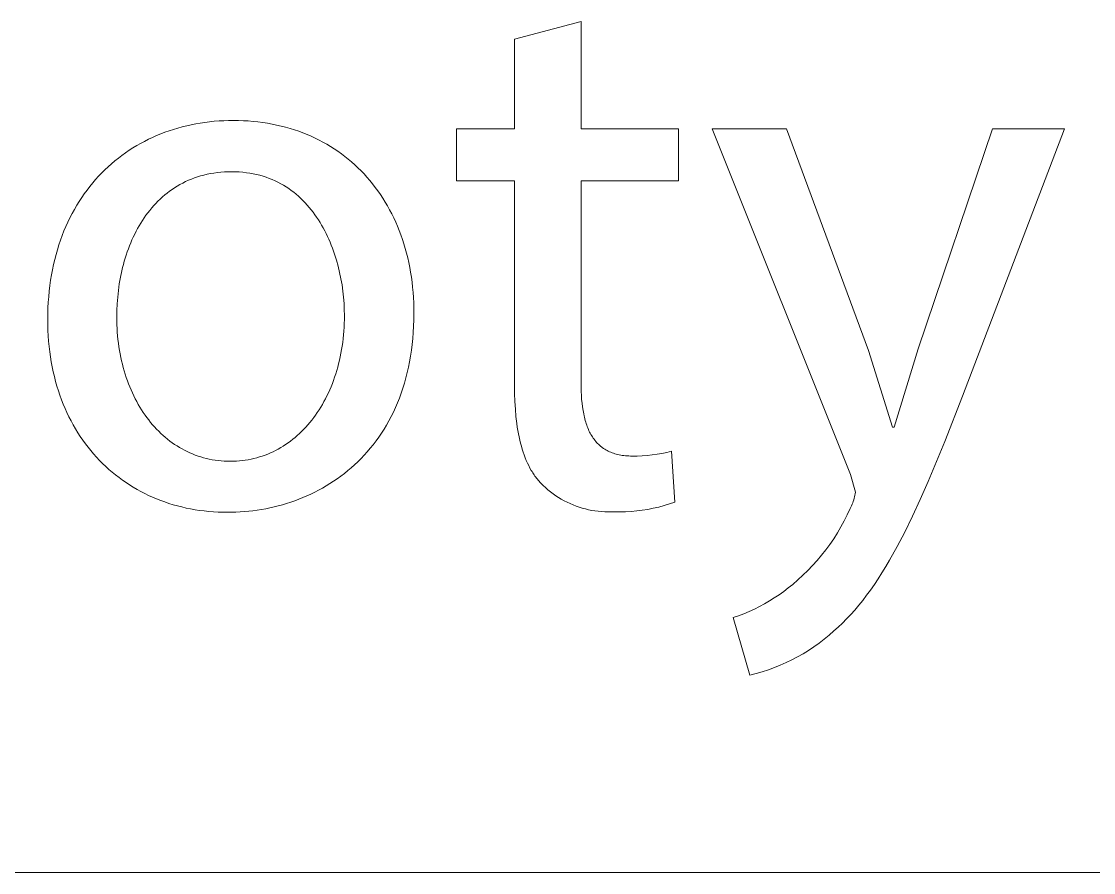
# Model space of a CAD drawing. Header units: millimetres. Extents: x 3269 to 7089, y 1744 to 4413.
# Drawn here: x 6495.9 to 6548.9, y 1743.8 to 1785.8 of the extents above; entities that cross this region are included whole.
import ezdxf

# ---------------------------------------------------------------- set-up
doc = ezdxf.new("R2010")
doc.units = ezdxf.units.MM
doc.header["$MEASUREMENT"] = 0
doc.layers.add('Domyślny', color=7, linetype='Continuous', true_color=0x000000)

msp = doc.modelspace()

# ---------------------------------------------------------------- linework, layer by layer
at = {"layer": 'Domyślny', "color": 18, "lineweight": 15, "true_color": 0x000000}
for p, q in [((6520.276, 1784.943), (6523.558, 1785.821)), ((6523.558, 1785.821), (6523.558, 1780.516)), ((6520.276, 1780.516), (6520.276, 1784.943)), ((6505.677, 1780.907), (6505.913, 1780.92)), ((6505.913, 1780.92), (6506.15, 1780.928)), ((6506.15, 1780.928), (6506.389, 1780.931)), ((6506.389, 1780.931), (6506.637, 1780.928)), ((6506.637, 1780.928), (6506.882, 1780.92)), ((6506.882, 1780.92), (6507.125, 1780.906)), ((6503.006, 1780.347), (6503.216, 1780.421)), ((6503.216, 1780.421), (6503.429, 1780.491)), ((6503.429, 1780.491), (6503.644, 1780.555)), ((6503.644, 1780.555), (6503.861, 1780.615)), ((6503.861, 1780.615), (6504.081, 1780.669)), ((6504.081, 1780.669), (6504.303, 1780.719)), ((6504.303, 1780.719), (6504.527, 1780.763)), ((6504.527, 1780.763), (6504.753, 1780.802)), ((6504.753, 1780.802), (6504.981, 1780.836)), ((6504.981, 1780.836), (6505.211, 1780.865)), ((6505.211, 1780.865), (6505.443, 1780.889)), ((6505.443, 1780.889), (6505.677, 1780.907)), ((6507.125, 1780.906), (6507.365, 1780.886)), ((6507.365, 1780.886), (6507.603, 1780.861)), ((6507.603, 1780.861), (6507.838, 1780.831)), ((6507.838, 1780.831), (6508.07, 1780.795)), ((6508.07, 1780.795), (6508.299, 1780.754)), ((6508.299, 1780.754), (6508.525, 1780.707)), ((6508.525, 1780.707), (6508.748, 1780.656)), ((6508.748, 1780.656), (6508.969, 1780.599)), ((6508.969, 1780.599), (6509.186, 1780.537)), ((6509.186, 1780.537), (6509.401, 1780.47)), ((6509.401, 1780.47), (6509.612, 1780.398)), ((6509.612, 1780.398), (6509.82, 1780.32)), ((6517.414, 1777.947), (6517.414, 1780.516)), ((6517.414, 1780.516), (6520.276, 1780.516)), ((6523.558, 1780.516), (6528.379, 1780.516)), ((6528.379, 1780.516), (6528.379, 1777.947)), ((6536.875, 1763.445), (6530.044, 1780.516)), ((6530.044, 1780.516), (6533.708, 1780.516)), ((6533.708, 1780.516), (6537.765, 1769.577)), ((6540.208, 1769.653), (6543.884, 1780.516)), ((6547.433, 1780.516), (6542.396, 1767.325)), ((6543.884, 1780.516), (6547.433, 1780.516)), ((6501.802, 1779.797), (6501.996, 1779.901)), ((6501.996, 1779.901), (6502.192, 1780)), ((6502.192, 1780), (6502.392, 1780.094)), ((6502.392, 1780.094), (6502.594, 1780.183)), ((6502.594, 1780.183), (6502.799, 1780.268)), ((6502.799, 1780.268), (6503.006, 1780.347)), ((6509.82, 1780.32), (6510.025, 1780.238)), ((6510.025, 1780.238), (6510.227, 1780.151)), ((6510.227, 1780.151), (6510.426, 1780.059)), ((6510.426, 1780.059), (6510.621, 1779.963)), ((6510.621, 1779.963), (6510.813, 1779.861)), ((6510.813, 1779.861), (6511.002, 1779.755)), ((6500.881, 1779.206), (6501.059, 1779.334)), ((6501.059, 1779.334), (6501.24, 1779.457)), ((6501.24, 1779.457), (6501.424, 1779.575)), ((6501.424, 1779.575), (6501.612, 1779.688)), ((6501.612, 1779.688), (6501.802, 1779.797)), ((6511.002, 1779.755), (6511.187, 1779.644)), ((6511.187, 1779.644), (6511.369, 1779.529)), ((6511.369, 1779.529), (6511.547, 1779.409)), ((6511.547, 1779.409), (6511.722, 1779.284)), ((6500.203, 1778.649), (6500.367, 1778.795)), ((6500.367, 1778.795), (6500.535, 1778.937)), ((6500.535, 1778.937), (6500.706, 1779.074)), ((6500.706, 1779.074), (6500.881, 1779.206)), ((6511.722, 1779.284), (6511.893, 1779.155)), ((6511.893, 1779.155), (6512.06, 1779.022)), ((6512.06, 1779.022), (6512.224, 1778.884)), ((6512.224, 1778.884), (6512.384, 1778.742)), ((6499.733, 1778.182), (6499.886, 1778.342)), ((6499.886, 1778.342), (6500.043, 1778.498)), ((6500.043, 1778.498), (6500.203, 1778.649)), ((6505.091, 1778.273), (6504.929, 1778.235)), ((6505.255, 1778.306), (6505.091, 1778.273)), ((6505.423, 1778.334), (6505.255, 1778.306)), ((6505.595, 1778.357), (6505.423, 1778.334)), ((6505.769, 1778.376), (6505.595, 1778.357)), ((6505.947, 1778.389), (6505.769, 1778.376)), ((6506.128, 1778.397), (6505.947, 1778.389)), ((6506.313, 1778.4), (6506.128, 1778.397)), ((6506.498, 1778.397), (6506.313, 1778.4)), ((6506.679, 1778.388), (6506.498, 1778.397)), ((6506.857, 1778.374), (6506.679, 1778.388)), ((6507.031, 1778.354), (6506.857, 1778.374)), ((6507.202, 1778.329), (6507.031, 1778.354)), ((6507.37, 1778.299), (6507.202, 1778.329)), ((6507.534, 1778.263), (6507.37, 1778.299)), ((6507.695, 1778.223), (6507.534, 1778.263)), ((6512.384, 1778.742), (6512.54, 1778.595)), ((6512.54, 1778.595), (6512.693, 1778.445)), ((6512.693, 1778.445), (6512.841, 1778.29)), ((6512.841, 1778.29), (6512.986, 1778.131)), ((6499.296, 1777.675), (6499.438, 1777.849)), ((6499.438, 1777.849), (6499.583, 1778.018)), ((6499.583, 1778.018), (6499.733, 1778.182)), ((6503.75, 1777.771), (6503.617, 1777.694)), ((6503.886, 1777.843), (6503.75, 1777.771)), ((6504.026, 1777.912), (6503.886, 1777.843)), ((6504.168, 1777.977), (6504.026, 1777.912)), ((6504.314, 1778.037), (6504.168, 1777.977)), ((6504.463, 1778.093), (6504.314, 1778.037)), ((6504.615, 1778.145), (6504.463, 1778.093)), ((6504.77, 1778.192), (6504.615, 1778.145)), ((6504.929, 1778.235), (6504.77, 1778.192)), ((6507.852, 1778.178), (6507.695, 1778.223)), ((6508.006, 1778.127), (6507.852, 1778.178)), ((6508.157, 1778.072), (6508.006, 1778.127)), ((6508.304, 1778.013), (6508.157, 1778.072)), ((6508.448, 1777.949), (6508.304, 1778.013)), ((6508.589, 1777.88), (6508.448, 1777.949)), ((6508.727, 1777.807), (6508.589, 1777.88)), ((6508.861, 1777.731), (6508.727, 1777.807)), ((6512.986, 1778.131), (6513.127, 1777.968)), ((6513.127, 1777.968), (6513.264, 1777.801)), ((6513.264, 1777.801), (6513.397, 1777.629)), ((6520.276, 1777.947), (6517.414, 1777.947)), ((6520.276, 1767.847), (6520.276, 1777.947)), ((6528.379, 1777.947), (6523.558, 1777.947)), ((6523.558, 1777.947), (6523.558, 1767.974)), ((6498.896, 1777.128), (6499.025, 1777.315)), ((6499.025, 1777.315), (6499.159, 1777.497)), ((6499.159, 1777.497), (6499.296, 1777.675)), ((6502.996, 1777.253), (6502.881, 1777.154)), ((6503.114, 1777.348), (6502.996, 1777.253)), ((6503.235, 1777.44), (6503.114, 1777.348)), ((6503.359, 1777.528), (6503.235, 1777.44)), ((6503.486, 1777.613), (6503.359, 1777.528)), ((6503.617, 1777.694), (6503.486, 1777.613)), ((6508.992, 1777.65), (6508.861, 1777.731)), ((6509.12, 1777.565), (6508.992, 1777.65)), ((6509.245, 1777.476), (6509.12, 1777.565)), ((6509.366, 1777.384), (6509.245, 1777.476)), ((6509.485, 1777.288), (6509.366, 1777.384)), ((6509.6, 1777.188), (6509.485, 1777.288)), ((6513.397, 1777.629), (6513.525, 1777.454)), ((6513.525, 1777.454), (6513.65, 1777.275)), ((6513.65, 1777.275), (6513.77, 1777.092)), ((6498.534, 1776.542), (6498.65, 1776.742)), ((6498.65, 1776.742), (6498.771, 1776.937)), ((6498.771, 1776.937), (6498.896, 1777.128)), ((6502.452, 1776.726), (6502.352, 1776.611)), ((6502.555, 1776.838), (6502.452, 1776.726)), ((6502.661, 1776.946), (6502.555, 1776.838)), ((6502.77, 1777.052), (6502.661, 1776.946)), ((6502.881, 1777.154), (6502.77, 1777.052)), ((6509.712, 1777.085), (6509.6, 1777.188)), ((6509.821, 1776.979), (6509.712, 1777.085)), ((6509.927, 1776.869), (6509.821, 1776.979)), ((6510.03, 1776.757), (6509.927, 1776.869)), ((6510.13, 1776.642), (6510.03, 1776.757)), ((6513.77, 1777.092), (6513.887, 1776.905)), ((6513.887, 1776.905), (6513.999, 1776.715)), ((6513.999, 1776.715), (6514.106, 1776.521)), ((6498.315, 1776.129), (6498.422, 1776.338)), ((6498.422, 1776.338), (6498.534, 1776.542)), ((6502.07, 1776.25), (6501.981, 1776.124)), ((6502.161, 1776.373), (6502.07, 1776.25)), ((6502.255, 1776.494), (6502.161, 1776.373)), ((6502.352, 1776.611), (6502.255, 1776.494)), ((6510.227, 1776.523), (6510.13, 1776.642)), ((6510.321, 1776.402), (6510.227, 1776.523)), ((6510.412, 1776.279), (6510.321, 1776.402)), ((6510.5, 1776.153), (6510.412, 1776.279)), ((6510.585, 1776.024), (6510.5, 1776.153)), ((6514.106, 1776.521), (6514.21, 1776.323)), ((6514.21, 1776.323), (6514.309, 1776.121)), ((6498.02, 1775.479), (6498.114, 1775.7)), ((6498.114, 1775.7), (6498.212, 1775.917)), ((6498.212, 1775.917), (6498.315, 1776.129)), ((6501.734, 1775.732), (6501.657, 1775.596)), ((6501.814, 1775.865), (6501.734, 1775.732)), ((6501.896, 1775.996), (6501.814, 1775.865)), ((6501.981, 1776.124), (6501.896, 1775.996)), ((6510.667, 1775.893), (6510.585, 1776.024)), ((6510.747, 1775.76), (6510.667, 1775.893)), ((6510.823, 1775.625), (6510.747, 1775.76)), ((6510.897, 1775.488), (6510.823, 1775.625)), ((6514.309, 1776.121), (6514.404, 1775.916)), ((6514.404, 1775.916), (6514.494, 1775.708)), ((6514.494, 1775.708), (6514.579, 1775.496)), ((6497.848, 1775.024), (6497.931, 1775.253)), ((6497.931, 1775.253), (6498.02, 1775.479)), ((6501.445, 1775.176), (6501.379, 1775.033)), ((6501.513, 1775.318), (6501.445, 1775.176)), ((6501.584, 1775.458), (6501.513, 1775.318)), ((6501.657, 1775.596), (6501.584, 1775.458)), ((6510.967, 1775.349), (6510.897, 1775.488)), ((6511.035, 1775.209), (6510.967, 1775.349)), ((6511.1, 1775.066), (6511.035, 1775.209)), ((6514.579, 1775.496), (6514.661, 1775.28)), ((6514.661, 1775.28), (6514.737, 1775.061)), ((6497.695, 1774.552), (6497.769, 1774.79)), ((6497.769, 1774.79), (6497.848, 1775.024)), ((6501.2, 1774.59), (6501.146, 1774.439)), ((6501.257, 1774.739), (6501.2, 1774.59)), ((6501.317, 1774.887), (6501.257, 1774.739)), ((6501.379, 1775.033), (6501.317, 1774.887)), ((6511.163, 1774.923), (6511.1, 1775.066)), ((6511.222, 1774.777), (6511.163, 1774.923)), ((6511.279, 1774.631), (6511.222, 1774.777)), ((6511.333, 1774.483), (6511.279, 1774.631)), ((6514.737, 1775.061), (6514.809, 1774.839)), ((6514.809, 1774.839), (6514.876, 1774.613)), ((6514.876, 1774.613), (6514.939, 1774.385)), ((6497.503, 1773.815), (6497.562, 1774.065)), ((6497.562, 1774.065), (6497.626, 1774.311)), ((6497.626, 1774.311), (6497.695, 1774.552)), ((6501.046, 1774.133), (6501, 1773.978)), ((6501.095, 1774.287), (6501.046, 1774.133)), ((6501.146, 1774.439), (6501.095, 1774.287)), ((6511.384, 1774.334), (6511.333, 1774.483)), ((6511.433, 1774.185), (6511.384, 1774.334)), ((6511.479, 1774.034), (6511.433, 1774.185)), ((6511.563, 1773.731), (6511.479, 1774.034)), ((6514.939, 1774.385), (6514.997, 1774.153)), ((6514.997, 1774.153), (6515.05, 1773.917)), ((6497.402, 1773.303), (6497.45, 1773.561)), ((6497.45, 1773.561), (6497.503, 1773.815)), ((6500.879, 1773.506), (6500.811, 1773.186)), ((6500.917, 1773.665), (6500.879, 1773.506)), ((6500.957, 1773.822), (6500.917, 1773.665)), ((6501, 1773.978), (6500.957, 1773.822)), ((6511.636, 1773.425), (6511.563, 1773.731)), ((6515.05, 1773.917), (6515.098, 1773.679)), ((6515.098, 1773.679), (6515.141, 1773.438)), ((6497.322, 1772.775), (6497.359, 1773.041)), ((6497.359, 1773.041), (6497.402, 1773.303)), ((6500.811, 1773.186), (6500.754, 1772.863)), ((6511.7, 1773.119), (6511.636, 1773.425)), ((6511.753, 1772.812), (6511.7, 1773.119)), ((6515.141, 1773.438), (6515.179, 1773.194)), ((6515.179, 1773.194), (6515.213, 1772.946)), ((6497.264, 1772.231), (6497.29, 1772.505)), ((6497.29, 1772.505), (6497.322, 1772.775)), ((6500.708, 1772.538), (6500.672, 1772.211)), ((6500.754, 1772.863), (6500.708, 1772.538)), ((6511.796, 1772.505), (6511.753, 1772.812)), ((6511.829, 1772.2), (6511.796, 1772.505)), ((6515.213, 1772.946), (6515.241, 1772.696)), ((6515.241, 1772.696), (6515.264, 1772.443)), ((6515.264, 1772.443), (6515.283, 1772.187)), ((6497.229, 1771.672), (6497.244, 1771.954)), ((6497.244, 1771.954), (6497.264, 1772.231)), ((6500.672, 1772.211), (6500.647, 1771.882)), ((6511.853, 1771.897), (6511.829, 1772.2)), ((6515.283, 1772.187), (6515.296, 1771.929)), ((6515.296, 1771.929), (6515.303, 1771.667)), ((6497.218, 1771.098), (6497.221, 1771.387)), ((6497.221, 1771.387), (6497.229, 1771.672)), ((6500.632, 1771.554), (6500.627, 1771.225)), ((6500.647, 1771.882), (6500.632, 1771.554)), ((6511.867, 1771.597), (6511.853, 1771.897)), ((6511.872, 1771.302), (6511.867, 1771.597)), ((6515.303, 1771.667), (6515.306, 1771.403)), ((6515.306, 1771.403), (6515.303, 1771.086)), ((6497.22, 1770.825), (6497.218, 1771.098)), ((6500.627, 1771.225), (6500.628, 1771.036)), ((6500.628, 1771.036), (6500.633, 1770.848)), ((6500.633, 1770.848), (6500.642, 1770.661)), ((6511.856, 1770.723), (6511.865, 1770.914)), ((6511.865, 1770.914), (6511.87, 1771.107)), ((6511.87, 1771.107), (6511.872, 1771.302)), ((6515.303, 1771.086), (6515.292, 1770.774)), ((6497.229, 1770.556), (6497.22, 1770.825)), ((6497.243, 1770.29), (6497.229, 1770.556)), ((6500.642, 1770.661), (6500.654, 1770.477)), ((6500.654, 1770.477), (6500.669, 1770.293)), ((6511.809, 1770.16), (6511.828, 1770.346)), ((6511.828, 1770.346), (6511.844, 1770.533)), ((6511.844, 1770.533), (6511.856, 1770.723)), ((6515.275, 1770.468), (6515.252, 1770.167)), ((6515.292, 1770.774), (6515.275, 1770.468)), ((6497.262, 1770.027), (6497.243, 1770.29)), ((6497.287, 1769.767), (6497.262, 1770.027)), ((6500.669, 1770.293), (6500.687, 1770.112)), ((6500.687, 1770.112), (6500.709, 1769.932)), ((6500.709, 1769.932), (6500.734, 1769.754)), ((6511.733, 1769.615), (6511.761, 1769.794)), ((6511.761, 1769.794), (6511.787, 1769.976)), ((6511.787, 1769.976), (6511.809, 1770.16)), ((6515.222, 1769.872), (6515.185, 1769.583)), ((6515.252, 1770.167), (6515.222, 1769.872)), ((6497.317, 1769.511), (6497.287, 1769.767)), ((6497.353, 1769.258), (6497.317, 1769.511)), ((6500.734, 1769.754), (6500.762, 1769.578)), ((6500.762, 1769.578), (6500.793, 1769.404)), ((6500.793, 1769.404), (6500.827, 1769.231)), ((6511.627, 1769.088), (6511.666, 1769.261)), ((6511.666, 1769.261), (6511.701, 1769.437)), ((6511.701, 1769.437), (6511.733, 1769.615)), ((6515.142, 1769.299), (6515.093, 1769.02)), ((6515.185, 1769.583), (6515.142, 1769.299)), ((6537.765, 1769.577), (6538.948, 1765.786)), ((6539.025, 1765.786), (6540.208, 1769.653)), ((6497.394, 1769.009), (6497.353, 1769.258)), ((6497.439, 1768.763), (6497.394, 1769.009)), ((6497.49, 1768.521), (6497.439, 1768.763)), ((6500.827, 1769.231), (6500.864, 1769.061)), ((6500.864, 1769.061), (6500.905, 1768.893)), ((6500.905, 1768.893), (6500.948, 1768.726)), ((6511.494, 1768.581), (6511.542, 1768.748)), ((6511.542, 1768.748), (6511.586, 1768.917)), ((6511.586, 1768.917), (6511.627, 1769.088)), ((6515.039, 1768.747), (6514.978, 1768.479)), ((6515.093, 1769.02), (6515.039, 1768.747)), ((6497.546, 1768.282), (6497.49, 1768.521)), ((6497.607, 1768.047), (6497.546, 1768.282)), ((6500.948, 1768.726), (6500.994, 1768.562)), ((6500.994, 1768.562), (6501.043, 1768.4)), ((6501.043, 1768.4), (6501.096, 1768.241)), ((6501.096, 1768.241), (6501.151, 1768.083)), ((6511.334, 1768.095), (6511.39, 1768.254)), ((6511.39, 1768.254), (6511.444, 1768.416)), ((6511.444, 1768.416), (6511.494, 1768.581)), ((6514.911, 1768.217), (6514.839, 1767.96)), ((6514.978, 1768.479), (6514.911, 1768.217)), ((6497.673, 1767.816), (6497.607, 1768.047)), ((6497.744, 1767.588), (6497.673, 1767.816)), ((6501.151, 1768.083), (6501.209, 1767.928)), ((6501.209, 1767.928), (6501.269, 1767.775)), ((6501.269, 1767.775), (6501.333, 1767.625)), ((6511.148, 1767.631), (6511.213, 1767.783)), ((6511.213, 1767.783), (6511.275, 1767.938)), ((6511.275, 1767.938), (6511.334, 1768.095)), ((6514.761, 1767.709), (6514.678, 1767.463)), ((6514.839, 1767.96), (6514.761, 1767.709)), ((6520.28, 1767.445), (6520.276, 1767.847)), ((6523.558, 1767.974), (6523.56, 1767.761)), ((6523.56, 1767.761), (6523.566, 1767.554)), ((6497.82, 1767.363), (6497.744, 1767.588)), ((6497.9, 1767.143), (6497.82, 1767.363)), ((6497.985, 1766.926), (6497.9, 1767.143)), ((6501.333, 1767.625), (6501.399, 1767.477)), ((6501.399, 1767.477), (6501.468, 1767.331)), ((6501.468, 1767.331), (6501.54, 1767.188)), ((6501.54, 1767.188), (6501.614, 1767.048)), ((6510.861, 1767.048), (6510.937, 1767.19)), ((6510.937, 1767.19), (6511.01, 1767.334)), ((6511.01, 1767.334), (6511.08, 1767.481)), ((6511.08, 1767.481), (6511.148, 1767.631)), ((6514.589, 1767.222), (6514.495, 1766.987)), ((6514.678, 1767.463), (6514.589, 1767.222)), ((6520.293, 1767.056), (6520.28, 1767.445)), ((6523.566, 1767.554), (6523.576, 1767.353)), ((6523.576, 1767.353), (6523.59, 1767.158)), ((6523.59, 1767.158), (6523.608, 1766.969)), ((6542.396, 1767.325), (6541.523, 1765.082)), ((6498.075, 1766.713), (6497.985, 1766.926)), ((6498.169, 1766.504), (6498.075, 1766.713)), ((6501.614, 1767.048), (6501.691, 1766.91)), ((6501.691, 1766.91), (6501.77, 1766.775)), ((6501.77, 1766.775), (6501.852, 1766.643)), ((6501.852, 1766.643), (6501.937, 1766.513)), ((6510.533, 1766.51), (6510.619, 1766.64)), ((6510.619, 1766.64), (6510.702, 1766.774)), ((6510.702, 1766.774), (6510.783, 1766.91)), ((6510.783, 1766.91), (6510.861, 1767.048)), ((6514.396, 1766.757), (6514.292, 1766.532)), ((6514.495, 1766.987), (6514.396, 1766.757)), ((6520.315, 1766.679), (6520.293, 1767.056)), ((6520.346, 1766.315), (6520.315, 1766.679)), ((6523.608, 1766.969), (6523.631, 1766.786)), ((6523.631, 1766.786), (6523.659, 1766.609)), ((6498.267, 1766.298), (6498.169, 1766.504)), ((6498.37, 1766.097), (6498.267, 1766.298)), ((6498.478, 1765.899), (6498.37, 1766.097)), ((6501.937, 1766.513), (6502.024, 1766.387)), ((6502.024, 1766.387), (6502.114, 1766.263)), ((6502.114, 1766.263), (6502.206, 1766.142)), ((6502.206, 1766.142), (6502.3, 1766.024)), ((6510.165, 1766.019), (6510.261, 1766.137)), ((6510.261, 1766.137), (6510.354, 1766.258)), ((6510.354, 1766.258), (6510.445, 1766.383)), ((6510.445, 1766.383), (6510.533, 1766.51)), ((6514.069, 1766.099), (6513.951, 1765.89)), ((6514.183, 1766.313), (6514.069, 1766.099)), ((6514.292, 1766.532), (6514.183, 1766.313)), ((6520.387, 1765.964), (6520.346, 1766.315)), ((6523.659, 1766.609), (6523.69, 1766.438)), ((6523.69, 1766.438), (6523.708, 1766.355)), ((6523.708, 1766.355), (6523.727, 1766.274)), ((6523.727, 1766.274), (6523.747, 1766.194)), ((6523.747, 1766.194), (6523.768, 1766.116)), ((6523.768, 1766.116), (6523.791, 1766.039)), ((6498.589, 1765.706), (6498.478, 1765.899)), ((6498.705, 1765.516), (6498.589, 1765.706)), ((6502.3, 1766.024), (6502.397, 1765.909)), ((6502.397, 1765.909), (6502.496, 1765.797)), ((6502.496, 1765.797), (6502.597, 1765.688)), ((6502.597, 1765.688), (6502.701, 1765.583)), ((6502.701, 1765.583), (6502.807, 1765.481)), ((6509.654, 1765.474), (6509.76, 1765.577)), ((6509.76, 1765.577), (6509.865, 1765.683)), ((6509.865, 1765.683), (6509.967, 1765.791)), ((6509.967, 1765.791), (6510.067, 1765.904)), ((6510.067, 1765.904), (6510.165, 1766.019)), ((6513.828, 1765.686), (6513.701, 1765.488)), ((6513.951, 1765.89), (6513.828, 1765.686)), ((6520.412, 1765.794), (6520.387, 1765.964)), ((6520.438, 1765.627), (6520.412, 1765.794)), ((6520.468, 1765.463), (6520.438, 1765.627)), ((6523.791, 1766.039), (6523.815, 1765.964)), ((6523.815, 1765.964), (6523.84, 1765.891)), ((6523.84, 1765.891), (6523.866, 1765.819)), ((6523.866, 1765.819), (6523.893, 1765.749)), ((6523.893, 1765.749), (6523.922, 1765.68)), ((6523.922, 1765.68), (6523.952, 1765.614)), ((6523.952, 1765.614), (6523.983, 1765.548)), ((6538.948, 1765.786), (6539.025, 1765.786)), ((6498.825, 1765.33), (6498.705, 1765.516)), ((6498.95, 1765.149), (6498.825, 1765.33)), ((6499.078, 1764.971), (6498.95, 1765.149)), ((6502.807, 1765.481), (6502.915, 1765.382)), ((6502.915, 1765.382), (6503.025, 1765.286)), ((6503.025, 1765.286), (6503.137, 1765.193)), ((6503.137, 1765.193), (6503.252, 1765.104)), ((6503.252, 1765.104), (6503.368, 1765.019)), ((6509.088, 1765.013), (6509.206, 1765.099)), ((6509.206, 1765.099), (6509.321, 1765.187)), ((6509.321, 1765.187), (6509.434, 1765.28)), ((6509.434, 1765.28), (6509.545, 1765.375)), ((6509.545, 1765.375), (6509.654, 1765.474)), ((6513.434, 1765.106), (6513.294, 1764.923)), ((6513.569, 1765.294), (6513.434, 1765.106)), ((6513.701, 1765.488), (6513.569, 1765.294)), ((6520.5, 1765.303), (6520.468, 1765.463)), ((6520.534, 1765.146), (6520.5, 1765.303)), ((6520.572, 1764.993), (6520.534, 1765.146)), ((6523.983, 1765.548), (6524.016, 1765.485)), ((6524.016, 1765.485), (6524.05, 1765.423)), ((6524.05, 1765.423), (6524.086, 1765.363)), ((6524.086, 1765.363), (6524.122, 1765.304)), ((6524.122, 1765.304), (6524.16, 1765.247)), ((6524.16, 1765.247), (6524.2, 1765.192)), ((6524.2, 1765.192), (6524.241, 1765.139)), ((6524.241, 1765.139), (6524.283, 1765.087)), ((6524.283, 1765.087), (6524.327, 1765.037)), ((6524.327, 1765.037), (6524.372, 1764.989)), ((6541.523, 1765.082), (6540.706, 1763.11)), ((6499.21, 1764.798), (6499.078, 1764.971)), ((6499.346, 1764.629), (6499.21, 1764.798)), ((6499.486, 1764.464), (6499.346, 1764.629)), ((6503.368, 1765.019), (6503.487, 1764.937)), ((6503.487, 1764.937), (6503.607, 1764.858)), ((6503.607, 1764.858), (6503.73, 1764.783)), ((6503.73, 1764.783), (6503.854, 1764.712)), ((6503.854, 1764.712), (6503.981, 1764.644)), ((6503.981, 1764.644), (6504.109, 1764.58)), ((6504.109, 1764.58), (6504.239, 1764.52)), ((6504.239, 1764.52), (6504.371, 1764.464)), ((6508.085, 1764.461), (6508.216, 1764.517)), ((6508.216, 1764.517), (6508.346, 1764.576)), ((6508.346, 1764.576), (6508.475, 1764.64)), ((6508.475, 1764.64), (6508.601, 1764.707)), ((6508.601, 1764.707), (6508.726, 1764.778)), ((6508.726, 1764.778), (6508.848, 1764.853)), ((6508.848, 1764.853), (6508.969, 1764.931)), ((6508.969, 1764.931), (6509.088, 1765.013)), ((6513.002, 1764.572), (6512.851, 1764.405)), ((6513.15, 1764.745), (6513.002, 1764.572)), ((6513.294, 1764.923), (6513.15, 1764.745)), ((6520.612, 1764.843), (6520.572, 1764.993)), ((6520.655, 1764.696), (6520.612, 1764.843)), ((6520.701, 1764.553), (6520.655, 1764.696)), ((6520.749, 1764.414), (6520.701, 1764.553)), ((6524.372, 1764.989), (6524.418, 1764.942)), ((6524.418, 1764.942), (6524.467, 1764.897)), ((6524.467, 1764.897), (6524.516, 1764.854)), ((6524.516, 1764.854), (6524.541, 1764.833)), ((6524.541, 1764.833), (6524.567, 1764.813)), ((6524.567, 1764.813), (6524.593, 1764.793)), ((6524.593, 1764.793), (6524.62, 1764.773)), ((6524.62, 1764.773), (6524.646, 1764.754)), ((6524.646, 1764.754), (6524.674, 1764.735)), ((6524.674, 1764.735), (6524.701, 1764.717)), ((6524.701, 1764.717), (6524.729, 1764.699)), ((6524.729, 1764.699), (6524.786, 1764.665)), ((6524.786, 1764.665), (6524.845, 1764.633)), ((6524.845, 1764.633), (6524.905, 1764.602)), ((6524.905, 1764.602), (6524.967, 1764.573)), ((6524.967, 1764.573), (6525.03, 1764.546)), ((6525.03, 1764.546), (6525.095, 1764.521)), ((6525.095, 1764.521), (6525.161, 1764.497)), ((6525.161, 1764.497), (6525.229, 1764.476)), ((6527.314, 1764.451), (6527.556, 1764.494)), ((6527.556, 1764.494), (6527.797, 1764.544)), ((6527.797, 1764.544), (6528.035, 1764.603)), ((6528.035, 1764.603), (6528.188, 1762.084)), ((6499.63, 1764.303), (6499.486, 1764.464)), ((6499.778, 1764.146), (6499.63, 1764.303)), ((6499.929, 1763.994), (6499.778, 1764.146)), ((6500.084, 1763.846), (6499.929, 1763.994)), ((6504.371, 1764.464), (6504.505, 1764.411)), ((6504.505, 1764.411), (6504.64, 1764.363)), ((6504.64, 1764.363), (6504.777, 1764.318)), ((6504.777, 1764.318), (6504.916, 1764.278)), ((6504.916, 1764.278), (6505.057, 1764.241)), ((6505.057, 1764.241), (6505.199, 1764.209)), ((6505.199, 1764.209), (6505.343, 1764.181)), ((6505.343, 1764.181), (6505.488, 1764.157)), ((6505.488, 1764.157), (6505.635, 1764.137)), ((6505.635, 1764.137), (6505.783, 1764.122)), ((6505.783, 1764.122), (6505.933, 1764.111)), ((6505.933, 1764.111), (6506.084, 1764.104)), ((6506.084, 1764.104), (6506.236, 1764.102)), ((6506.236, 1764.102), (6506.387, 1764.104)), ((6506.387, 1764.104), (6506.536, 1764.111)), ((6506.536, 1764.111), (6506.683, 1764.122)), ((6506.683, 1764.122), (6506.83, 1764.137)), ((6506.83, 1764.137), (6506.975, 1764.156)), ((6506.975, 1764.156), (6507.119, 1764.18)), ((6507.119, 1764.18), (6507.262, 1764.208)), ((6507.262, 1764.208), (6507.403, 1764.24)), ((6507.403, 1764.24), (6507.542, 1764.276)), ((6507.542, 1764.276), (6507.68, 1764.316)), ((6507.68, 1764.316), (6507.817, 1764.361)), ((6507.817, 1764.361), (6507.951, 1764.409)), ((6507.951, 1764.409), (6508.085, 1764.461)), ((6512.537, 1764.084), (6512.376, 1763.932)), ((6512.696, 1764.242), (6512.537, 1764.084)), ((6512.851, 1764.405), (6512.696, 1764.242)), ((6520.801, 1764.278), (6520.749, 1764.414)), ((6520.855, 1764.145), (6520.801, 1764.278)), ((6520.913, 1764.017), (6520.855, 1764.145)), ((6520.974, 1763.892), (6520.913, 1764.017)), ((6525.229, 1764.476), (6525.299, 1764.456)), ((6525.299, 1764.456), (6525.371, 1764.438)), ((6525.371, 1764.438), (6525.444, 1764.422)), ((6525.444, 1764.422), (6525.518, 1764.408)), ((6525.518, 1764.408), (6525.595, 1764.396)), ((6525.595, 1764.396), (6525.673, 1764.385)), ((6525.673, 1764.385), (6525.753, 1764.377)), ((6525.753, 1764.377), (6525.834, 1764.37)), ((6525.834, 1764.37), (6525.917, 1764.365)), ((6525.917, 1764.365), (6526.002, 1764.362)), ((6526.002, 1764.362), (6526.089, 1764.361)), ((6526.089, 1764.361), (6526.335, 1764.363)), ((6526.335, 1764.363), (6526.581, 1764.373)), ((6526.581, 1764.373), (6526.826, 1764.391)), ((6526.826, 1764.391), (6527.07, 1764.417)), ((6527.07, 1764.417), (6527.314, 1764.451)), ((6500.242, 1763.702), (6500.084, 1763.846)), ((6500.404, 1763.563), (6500.242, 1763.702)), ((6500.569, 1763.428), (6500.404, 1763.563)), ((6511.871, 1763.504), (6511.697, 1763.371)), ((6512.042, 1763.641), (6511.871, 1763.504)), ((6512.21, 1763.784), (6512.042, 1763.641)), ((6512.376, 1763.932), (6512.21, 1763.784)), ((6521.037, 1763.77), (6520.974, 1763.892)), ((6521.104, 1763.653), (6521.037, 1763.77)), ((6521.139, 1763.595), (6521.104, 1763.653)), ((6521.174, 1763.539), (6521.139, 1763.595)), ((6521.21, 1763.483), (6521.174, 1763.539)), ((6521.247, 1763.428), (6521.21, 1763.483)), ((6537.117, 1762.58), (6536.875, 1763.445)), ((6500.738, 1763.298), (6500.569, 1763.428)), ((6500.909, 1763.172), (6500.738, 1763.298)), ((6501.085, 1763.051), (6500.909, 1763.172)), ((6501.263, 1762.934), (6501.085, 1763.051)), ((6501.444, 1762.822), (6501.263, 1762.934)), ((6511.157, 1763.002), (6510.973, 1762.889)), ((6511.34, 1763.12), (6511.157, 1763.002)), ((6511.519, 1763.243), (6511.34, 1763.12)), ((6511.697, 1763.371), (6511.519, 1763.243)), ((6521.285, 1763.375), (6521.247, 1763.428)), ((6521.324, 1763.322), (6521.285, 1763.375)), ((6521.363, 1763.27), (6521.324, 1763.322)), ((6521.404, 1763.219), (6521.363, 1763.27)), ((6521.445, 1763.169), (6521.404, 1763.219)), ((6521.487, 1763.121), (6521.445, 1763.169)), ((6521.53, 1763.073), (6521.487, 1763.121)), ((6521.573, 1763.026), (6521.53, 1763.073)), ((6521.687, 1762.912), (6521.573, 1763.026)), ((6521.805, 1762.802), (6521.687, 1762.912)), ((6540.706, 1763.11), (6540.314, 1762.218)), ((6501.629, 1762.714), (6501.444, 1762.822)), ((6501.816, 1762.611), (6501.629, 1762.714)), ((6502.007, 1762.513), (6501.816, 1762.611)), ((6502.2, 1762.42), (6502.007, 1762.513)), ((6502.396, 1762.331), (6502.2, 1762.42)), ((6510.016, 1762.396), (6509.818, 1762.311)), ((6510.211, 1762.485), (6510.016, 1762.396)), ((6510.404, 1762.579), (6510.211, 1762.485)), ((6510.596, 1762.677), (6510.404, 1762.579)), ((6510.785, 1762.781), (6510.596, 1762.677)), ((6510.973, 1762.889), (6510.785, 1762.781)), ((6521.927, 1762.696), (6521.805, 1762.802)), ((6522.052, 1762.595), (6521.927, 1762.696)), ((6522.18, 1762.498), (6522.052, 1762.595)), ((6522.312, 1762.405), (6522.18, 1762.498)), ((6522.447, 1762.318), (6522.312, 1762.405)), ((6537.073, 1762.35), (6537.09, 1762.426)), ((6537.09, 1762.426), (6537.105, 1762.503)), ((6537.105, 1762.503), (6537.117, 1762.58)), ((6502.595, 1762.247), (6502.396, 1762.331)), ((6502.796, 1762.168), (6502.595, 1762.247)), ((6503, 1762.094), (6502.796, 1762.168)), ((6503.207, 1762.024), (6503, 1762.094)), ((6503.416, 1761.96), (6503.207, 1762.024)), ((6503.627, 1761.9), (6503.416, 1761.96)), ((6503.841, 1761.846), (6503.627, 1761.9)), ((6504.058, 1761.796), (6503.841, 1761.846)), ((6508.398, 1761.852), (6508.191, 1761.805)), ((6508.604, 1761.904), (6508.398, 1761.852)), ((6508.81, 1761.96), (6508.604, 1761.904)), ((6509.014, 1762.021), (6508.81, 1761.96)), ((6509.217, 1762.087), (6509.014, 1762.021)), ((6509.419, 1762.157), (6509.217, 1762.087)), ((6509.619, 1762.232), (6509.419, 1762.157)), ((6509.818, 1762.311), (6509.619, 1762.232)), ((6522.585, 1762.234), (6522.447, 1762.318)), ((6522.726, 1762.156), (6522.585, 1762.234)), ((6522.869, 1762.083), (6522.726, 1762.156)), ((6523.015, 1762.014), (6522.869, 1762.083)), ((6523.163, 1761.951), (6523.015, 1762.014)), ((6523.313, 1761.892), (6523.163, 1761.951)), ((6523.465, 1761.839), (6523.313, 1761.892)), ((6527.664, 1761.915), (6527.397, 1761.844)), ((6527.927, 1761.995), (6527.664, 1761.915)), ((6528.188, 1762.084), (6527.927, 1761.995)), ((6536.886, 1761.836), (6536.92, 1761.906)), ((6536.92, 1761.906), (6536.951, 1761.978)), ((6536.951, 1761.978), (6536.981, 1762.051)), ((6536.981, 1762.051), (6537.008, 1762.124)), ((6537.008, 1762.124), (6537.032, 1762.198)), ((6537.032, 1762.198), (6537.054, 1762.274)), ((6537.054, 1762.274), (6537.073, 1762.35)), ((6540.314, 1762.218), (6539.929, 1761.386)), ((6504.276, 1761.752), (6504.058, 1761.796)), ((6504.497, 1761.713), (6504.276, 1761.752)), ((6504.719, 1761.678), (6504.497, 1761.713)), ((6504.944, 1761.649), (6504.719, 1761.678)), ((6505.171, 1761.626), (6504.944, 1761.649)), ((6505.399, 1761.607), (6505.171, 1761.626)), ((6505.63, 1761.594), (6505.399, 1761.607)), ((6505.862, 1761.586), (6505.63, 1761.594)), ((6506.096, 1761.583), (6505.862, 1761.586)), ((6506.306, 1761.585), (6506.096, 1761.583)), ((6506.516, 1761.592), (6506.306, 1761.585)), ((6506.726, 1761.603), (6506.516, 1761.592)), ((6506.936, 1761.618), (6506.726, 1761.603)), ((6507.146, 1761.638), (6506.936, 1761.618)), ((6507.355, 1761.663), (6507.146, 1761.638)), ((6507.565, 1761.692), (6507.355, 1761.663)), ((6507.774, 1761.725), (6507.565, 1761.692)), ((6507.983, 1761.763), (6507.774, 1761.725)), ((6508.191, 1761.805), (6507.983, 1761.763)), ((6523.619, 1761.792), (6523.465, 1761.839)), ((6523.774, 1761.749), (6523.619, 1761.792)), ((6523.931, 1761.712), (6523.774, 1761.749)), ((6524.089, 1761.68), (6523.931, 1761.712)), ((6524.248, 1761.654), (6524.089, 1761.68)), ((6524.407, 1761.634), (6524.248, 1761.654)), ((6524.568, 1761.619), (6524.407, 1761.634)), ((6524.729, 1761.609), (6524.568, 1761.619)), ((6524.89, 1761.605), (6524.729, 1761.609)), ((6525.051, 1761.607), (6524.89, 1761.605)), ((6525.212, 1761.614), (6525.051, 1761.607)), ((6525.487, 1761.609), (6525.212, 1761.614)), ((6525.763, 1761.614), (6525.487, 1761.609)), ((6526.038, 1761.629), (6525.763, 1761.614)), ((6526.312, 1761.653), (6526.038, 1761.629)), ((6526.586, 1761.686), (6526.312, 1761.653)), ((6526.858, 1761.73), (6526.586, 1761.686)), ((6527.129, 1761.782), (6526.858, 1761.73)), ((6527.397, 1761.844), (6527.129, 1761.782)), ((6536.557, 1761.156), (6536.708, 1761.459)), ((6536.708, 1761.459), (6536.849, 1761.766)), ((6536.849, 1761.766), (6536.886, 1761.836)), ((6539.929, 1761.386), (6539.55, 1760.61)), ((6536.224, 1760.567), (6536.395, 1760.859)), ((6536.395, 1760.859), (6536.557, 1761.156)), ((6535.852, 1760.002), (6536.043, 1760.281)), ((6536.043, 1760.281), (6536.224, 1760.567)), ((6539.55, 1760.61), (6539.174, 1759.888)), ((6535.443, 1759.462), (6535.652, 1759.729)), ((6535.652, 1759.729), (6535.852, 1760.002)), ((6539.174, 1759.888), (6538.8, 1759.218)), ((6534.999, 1758.952), (6535.225, 1759.204)), ((6535.225, 1759.204), (6535.443, 1759.462)), ((6538.8, 1759.218), (6538.613, 1758.901)), ((6534.522, 1758.473), (6534.764, 1758.708)), ((6534.764, 1758.708), (6534.999, 1758.952)), ((6538.613, 1758.901), (6538.425, 1758.595)), ((6534.013, 1758.026), (6534.271, 1758.245)), ((6534.271, 1758.245), (6534.522, 1758.473)), ((6538.237, 1758.301), (6538.048, 1758.019)), ((6538.425, 1758.595), (6538.237, 1758.301)), ((6533.341, 1757.512), (6533.57, 1757.676)), ((6533.57, 1757.676), (6533.794, 1757.848)), ((6533.794, 1757.848), (6534.013, 1758.026)), ((6537.858, 1757.747), (6537.666, 1757.485)), ((6538.048, 1758.019), (6537.858, 1757.747)), ((6532.623, 1757.064), (6532.867, 1757.205)), ((6532.867, 1757.205), (6533.107, 1757.355)), ((6533.107, 1757.355), (6533.341, 1757.512)), ((6537.472, 1757.233), (6537.277, 1756.991)), ((6537.666, 1757.485), (6537.472, 1757.233)), ((6531.341, 1756.478), (6531.605, 1756.578)), ((6531.605, 1756.578), (6531.865, 1756.687)), ((6531.865, 1756.687), (6532.122, 1756.805)), ((6532.122, 1756.805), (6532.374, 1756.93)), ((6532.374, 1756.93), (6532.623, 1757.064)), ((6537.079, 1756.759), (6536.879, 1756.535)), ((6537.277, 1756.991), (6537.079, 1756.759)), ((6531.074, 1756.386), (6531.341, 1756.478)), ((6531.901, 1753.549), (6531.074, 1756.386)), ((6536.47, 1756.114), (6536.261, 1755.915)), ((6536.676, 1756.32), (6536.47, 1756.114)), ((6536.879, 1756.535), (6536.676, 1756.32)), ((6535.811, 1755.516), (6535.567, 1755.316)), ((6536.048, 1755.724), (6535.811, 1755.516)), ((6536.261, 1755.915), (6536.048, 1755.724)), ((6535.316, 1755.124), (6535.059, 1754.941)), ((6535.567, 1755.316), (6535.316, 1755.124)), ((6534.253, 1754.445), (6533.974, 1754.299)), ((6534.527, 1754.601), (6534.253, 1754.445)), ((6534.796, 1754.767), (6534.527, 1754.601)), ((6535.059, 1754.941), (6534.796, 1754.767)), ((6533.108, 1753.917), (6532.811, 1753.81)), ((6533.401, 1754.034), (6533.108, 1753.917)), ((6533.689, 1754.162), (6533.401, 1754.034)), ((6533.974, 1754.299), (6533.689, 1754.162)), ((6532.207, 1753.625), (6531.901, 1753.549)), ((6532.511, 1753.712), (6532.207, 1753.625)), ((6532.811, 1753.81), (6532.511, 1753.712)), ((7084.911, 1743.796), (3268.54, 1743.796)), ((7084.911, 1743.796), (5644.928, 1743.796))]:
    msp.add_line(p, q, dxfattribs=at)

doc.saveas('drawing.dxf')
